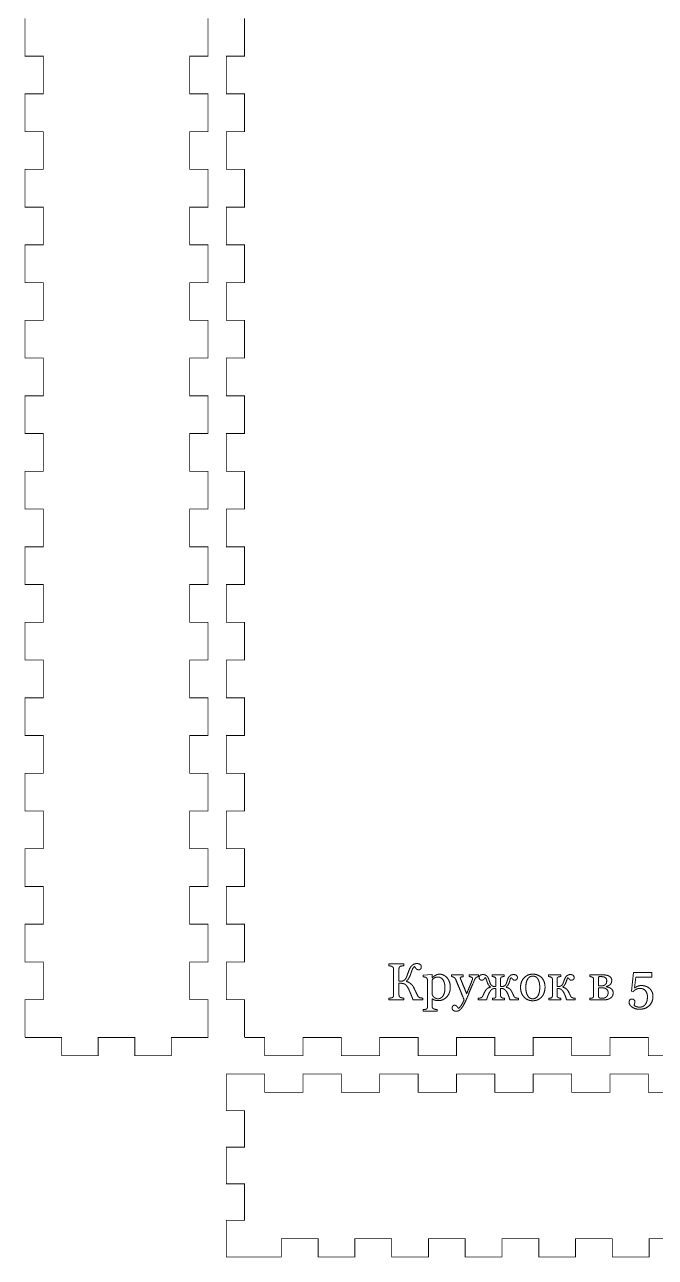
# Model space of a CAD drawing. Header units: millimetres. Extents: x 0 to 281, y 0 to 1082.
# Drawn here: x -0.1 to 137.8, y -0.1 to 269.5 of the extents above; entities that cross this region are included whole.
import ezdxf

# ---------------------------------------------------------------- set-up
doc = ezdxf.new("R2010")
doc.units = ezdxf.units.MM
doc.linetypes.add('K5LT32768', pattern=[0])
doc.layers.add('1', color=7, linetype='Continuous')

msp = doc.modelspace()

# ---------------------------------------------------------------- linework, layer by layer
at = {"layer": '1', "color": 7, "linetype": 'K5LT32768', "lineweight": 18}
for p, q in [((79.55, 63.69), (79.55, 64.09)), ((79.55, 64.09), (82.83, 64.09)), ((80.59, 57.25), (80.59, 62.94)), ((81.77, 63), (81.77, 60.3)), ((82.83, 64.09), (82.83, 63.69)), ((132.62, 58.15), (133.09, 62.17)), ((133.09, 62.17), (137.08, 62.17)), ((137.08, 62.17), (137.08, 61.18)), ((81.77, 60.3), (82.29, 60.3)), ((82.18, 59.84), (81.77, 59.84)), ((81.77, 59.84), (81.77, 57.31)), ((83.39, 60.31), (83.39, 60.24)), ((87.08, 61.63), (88.95, 61.75)), ((87.08, 61.26), (87.08, 61.63)), ((88, 54.7), (88, 60.54)), ((88.95, 61.75), (89.03, 61.68)), ((89.03, 61.68), (89.03, 61.06)), ((89.03, 61.06), (89.07, 61.05)), ((89.04, 60.6), (89.04, 57.36)), ((93.29, 61.31), (93.29, 61.68)), ((93.29, 61.68), (95.8, 61.68)), ((95.8, 61.68), (95.8, 61.29)), ((97.14, 61.33), (97.14, 61.68)), ((97.14, 61.68), (99.17, 61.68)), ((99.17, 61.68), (99.17, 61.34)), ((102.15, 61.31), (102.15, 61.68)), ((102.15, 61.68), (104.78, 61.68)), ((102.98, 59.14), (102.98, 60.7)), ((103.99, 60.76), (103.99, 59.14)), ((104.78, 61.68), (104.78, 61.31)), ((114.48, 61.31), (114.48, 61.68)), ((114.48, 61.68), (117.15, 61.68)), ((115.32, 57.13), (115.32, 60.69)), ((116.34, 60.75), (116.34, 59.14)), ((117.15, 61.68), (117.15, 61.31)), ((123.5, 61.31), (123.5, 61.68)), ((124.34, 57.13), (124.34, 60.69)), ((125.37, 61.28), (125.37, 59.28)), ((133.54, 61.18), (133.25, 58.82)), ((137.08, 61.18), (133.54, 61.18)), ((101.77, 58.98), (101.77, 59.06)), ((102.65, 59.14), (102.98, 59.14)), ((102.98, 58.72), (102.87, 58.72)), ((102.98, 57.12), (102.98, 58.72)), ((103.99, 59.14), (104.32, 59.14)), ((104.1, 58.72), (103.99, 58.72)), ((103.99, 58.72), (103.99, 57.18)), ((105.2, 59.06), (105.2, 58.98)), ((116.34, 59.14), (116.7, 59.14)), ((116.47, 58.72), (116.34, 58.72)), ((116.34, 58.72), (116.34, 57.19)), ((117.57, 59.06), (117.57, 58.98)), ((125.37, 59.28), (125.9, 59.28)), ((125.37, 58.85), (125.37, 57.03)), ((127.06, 59.14), (127.06, 59.08)), ((132.99, 58.01), (132.62, 58.15)), ((79.55, 56.2), (79.55, 56.59)), ((82.83, 56.2), (79.55, 56.2)), ((82.83, 56.59), (82.83, 56.2)), ((87.02, 56.2), (84.85, 56.2)), ((87.02, 56.59), (87.02, 56.2)), ((87.08, 53.73), (87.08, 54.1)), ((89.08, 56.43), (89.04, 56.43)), ((89.04, 56.43), (89.04, 54.78)), ((90.14, 54.1), (90.14, 53.73)), ((99.09, 56.2), (99.09, 56.57)), ((100.92, 56.2), (99.09, 56.2)), ((102.19, 56.2), (102.19, 56.57)), ((104.82, 56.2), (102.19, 56.2)), ((104.82, 56.57), (104.82, 56.2)), ((107.88, 56.2), (106.04, 56.2)), ((107.88, 56.57), (107.88, 56.2)), ((114.52, 56.2), (114.52, 56.57)), ((117.19, 56.2), (114.52, 56.2)), ((117.19, 56.57), (117.19, 56.2)), ((120.32, 56.2), (118.43, 56.2)), ((120.32, 56.57), (120.32, 56.2)), ((123.54, 56.2), (123.54, 56.57)), ((126.43, 56.2), (123.54, 56.2)), ((90.14, 53.73), (87.08, 53.73))]:
    msp.add_line(p, q, dxfattribs=at)
at = {"layer": '1', "color": 7, "linetype": 'K5LT32768', "const_width": 0.18}
for points in [[(0, 48), (0, 56.25), (4, 56.25), (4, 64.51), (0, 64.51), (0, 72.76), (4, 72.76), (4, 81.02), (0, 81.02), (0, 89.27), (4, 89.27), (4, 97.53), (0, 97.53), (0, 105.78), (4, 105.78), (4, 114.03), (0, 114.03), (0, 122.29), (4, 122.29), (4, 130.54), (0, 130.54), (0, 138.8), (4, 138.8), (4, 147.05), (0, 147.05), (0, 155.31), (4, 155.31), (4, 163.56), (0, 163.56), (0, 171.81), (4, 171.81), (4, 180.07), (0, 180.07), (0, 188.32), (4, 188.32), (4, 196.58), (0, 196.58), (0, 204.83), (4, 204.83), (4, 213.09), (0, 213.09), (0, 221.34), (4, 221.34), (4, 229.59), (0, 229.59), (0, 237.85), (4, 237.85), (4, 246.1), (0, 246.1), (0, 254.36), (4, 254.36), (4, 262.61), (0, 262.61), (0, 270.86)], [(40, 270.86), (40, 262.61), (36, 262.61), (36, 254.36), (40, 254.36), (40, 246.1), (36, 246.1), (36, 237.85), (40, 237.85), (40, 229.59), (36, 229.59), (36, 221.34), (40, 221.34), (40, 213.09), (36, 213.09), (36, 204.83), (40, 204.83), (40, 196.58), (36, 196.58), (36, 188.32), (40, 188.32), (40, 180.07), (36, 180.07), (36, 171.81), (40, 171.81), (40, 163.56), (36, 163.56), (36, 155.31), (40, 155.31), (40, 147.05), (36, 147.05), (36, 138.8), (40, 138.8), (40, 130.54), (36, 130.54), (36, 122.29), (40, 122.29), (40, 114.03), (36, 114.03), (36, 105.78), (40, 105.78), (40, 97.53), (36, 97.53), (36, 89.27), (40, 89.27), (40, 81.02), (36, 81.02), (36, 72.76), (40, 72.76), (40, 64.51), (36, 64.51), (36, 56.25), (40, 56.25), (40, 48), (32, 48), (32, 44), (24, 44), (24, 48), (16, 48), (16, 44), (8, 44), (8, 48), (0, 48)], [(48, 270.86), (48, 262.61), (44, 262.61), (44, 254.36), (48, 254.36), (48, 246.1), (44, 246.1), (44, 237.85), (48, 237.85), (48, 229.59), (44, 229.59), (44, 221.34), (48, 221.34), (48, 213.09), (44, 213.09), (44, 204.83), (48, 204.83), (48, 196.58), (44, 196.58), (44, 188.32), (48, 188.32), (48, 180.07), (44, 180.07), (44, 171.81), (48, 171.81), (48, 163.56), (44, 163.56), (44, 155.31), (48, 155.31), (48, 147.05), (44, 147.05), (44, 138.8), (48, 138.8), (48, 130.54), (44, 130.54), (44, 122.29), (48, 122.29), (48, 114.03), (44, 114.03), (44, 105.78), (48, 105.78), (48, 97.53), (44, 97.53), (44, 89.27), (48, 89.27), (48, 81.02), (44, 81.02), (44, 72.76), (48, 72.76), (48, 64.51), (44, 64.51), (44, 56.25), (48, 56.25), (48, 48)], [(48, 48), (52.39, 48), (52.39, 44), (60.78, 44), (60.78, 48), (69.17, 48), (69.17, 44), (77.56, 44), (77.56, 48), (85.96, 48), (85.96, 44), (94.35, 44), (94.35, 48), (102.74, 48), (102.74, 44), (111.13, 44), (111.13, 48), (119.52, 48), (119.52, 44), (127.91, 44), (127.91, 48), (136.3, 48), (136.3, 44), (144.7, 44)], [(144.7, 36), (136.3, 36), (136.3, 40), (127.91, 40), (127.91, 36), (119.52, 36), (119.52, 40), (111.13, 40), (111.13, 36), (102.74, 36), (102.74, 40), (94.35, 40), (94.35, 36), (85.96, 36), (85.96, 40), (77.56, 40), (77.56, 36), (69.17, 36), (69.17, 40), (60.78, 40), (60.78, 36), (52.39, 36), (52.39, 40), (44, 40), (44, 32), (48, 32), (48, 24), (44, 24), (44, 16), (48, 16), (48, 8), (44, 8), (44, 0), (48, 0)], [(48, 0), (56.04, 0), (56.04, 4), (64.09, 4), (64.09, 0), (72.13, 0), (72.13, 4), (80.17, 4), (80.17, 0), (88.22, 0), (88.22, 4), (96.26, 4), (96.26, 0), (104.3, 0), (104.3, 4), (112.35, 4), (112.35, 0), (120.39, 0), (120.39, 4), (128.44, 4), (128.44, 0), (136.48, 0), (136.48, 4), (144.52, 4)]]:
    msp.add_lwpolyline(points, dxfattribs=at)
at = {"layer": '1', "color": 7, "linetype": 'K5LT32768', "lineweight": 18}
for points in [[(79.91, 63.63), (79.71, 63.68), (79.55, 63.69)], [(80.27, 63.5), (80.12, 63.57), (79.91, 63.63)], [(80.52, 63.27), (80.46, 63.41), (80.27, 63.5)], [(80.59, 62.94), (80.59, 63.13), (80.52, 63.27)], [(81.84, 63.34), (81.77, 63.18), (81.77, 63)], [(82.09, 63.56), (81.9, 63.49), (81.84, 63.34)], [(82.44, 63.64), (82.2, 63.6), (82.09, 63.56)], [(82.83, 63.69), (82.67, 63.69), (82.44, 63.64)], [(83.44, 61.25), (83.58, 61.6), (83.75, 62.1)], [(83.75, 62.1), (83.91, 62.56), (84.07, 62.95)], [(84.07, 62.95), (84.24, 63.35), (84.56, 63.68)], [(84.43, 62.15), (84.37, 61.94), (84.28, 61.69)], [(84.58, 62.59), (84.52, 62.39), (84.43, 62.15)], [(84.56, 63.68), (84.78, 63.91), (85.07, 64.03)], [(84.73, 62.97), (84.64, 62.79), (84.58, 62.59)], [(84.92, 63.3), (84.81, 63.15), (84.73, 62.97)], [(85.18, 63.57), (85.03, 63.46), (84.92, 63.3)], [(85.07, 64.03), (85.37, 64.16), (85.71, 64.16)], [(85.34, 63.28), (85.26, 63.42), (85.18, 63.57)], [(85.52, 63.03), (85.42, 63.14), (85.34, 63.28)], [(85.75, 62.87), (85.62, 62.93), (85.52, 63.03)], [(85.71, 64.16), (85.95, 64.16), (86.13, 64.1)], [(86.07, 62.8), (85.89, 62.8), (85.75, 62.87)], [(86.34, 62.86), (86.25, 62.8), (86.07, 62.8)], [(86.13, 64.1), (86.31, 64.04), (86.43, 63.94)], [(86.51, 63), (86.43, 62.91), (86.34, 62.86)], [(86.43, 63.94), (86.54, 63.84), (86.6, 63.72)], [(86.62, 63.2), (86.58, 63.08), (86.51, 63)], [(86.6, 63.72), (86.65, 63.59), (86.65, 63.44)], [(86.65, 63.44), (86.65, 63.32), (86.62, 63.2)], [(83.2, 59.55), (82.82, 59.84), (82.18, 59.84)], [(82.29, 60.3), (82.49, 60.3), (82.69, 60.39)], [(82.69, 60.39), (82.89, 60.48), (83.06, 60.65)], [(83.06, 60.65), (83.3, 60.89), (83.44, 61.25)], [(83.95, 58.41), (83.58, 59.25), (83.2, 59.55)], [(83.79, 60.75), (83.62, 60.52), (83.39, 60.31)], [(83.39, 60.24), (84.01, 60.07), (84.42, 59.69)], [(84.07, 61.22), (83.95, 60.99), (83.79, 60.75)], [(84.28, 61.69), (84.19, 61.44), (84.07, 61.22)], [(84.42, 59.69), (84.83, 59.31), (85.11, 58.72)], [(87.42, 61.21), (87.25, 61.25), (87.08, 61.26)], [(87.7, 61.11), (87.6, 61.18), (87.42, 61.21)], [(87.92, 60.86), (87.84, 61.01), (87.7, 61.11)], [(88, 60.54), (88, 60.7), (87.92, 60.86)], [(89.54, 61.03), (89.25, 60.85), (89.04, 60.6)], [(89.07, 61.05), (89.36, 61.39), (89.79, 61.61)], [(90.24, 61.21), (89.83, 61.21), (89.54, 61.03)], [(89.79, 61.61), (90.22, 61.83), (90.64, 61.83)], [(90.97, 61.01), (90.67, 61.21), (90.24, 61.21)], [(90.64, 61.83), (91.15, 61.83), (91.57, 61.61)], [(91.47, 60.49), (91.28, 60.81), (90.97, 61.01)], [(91.74, 59.75), (91.65, 60.17), (91.47, 60.49)], [(91.57, 61.61), (92, 61.4), (92.31, 61.03)], [(91.83, 58.91), (91.83, 59.32), (91.74, 59.75)], [(92.31, 61.03), (92.63, 60.64), (92.81, 60.13)], [(92.81, 60.13), (92.99, 59.61), (92.99, 58.95)], [(93.8, 61.13), (93.55, 61.28), (93.29, 61.31)], [(94.15, 60.74), (94.05, 60.99), (93.8, 61.13)], [(95.05, 58.59), (94.62, 59.62), (94.15, 60.74)], [(95.4, 61.22), (95.16, 61.16), (95.16, 61.08)], [(95.16, 61.08), (95.16, 61.04), (95.19, 60.96)], [(95.19, 60.96), (95.21, 60.89), (95.25, 60.8)], [(95.25, 60.8), (95.46, 60.25), (95.89, 59.22)], [(95.8, 61.29), (95.63, 61.29), (95.4, 61.22)], [(97.08, 58.79), (97.35, 59.43), (97.69, 60.29)], [(97.62, 61.17), (97.36, 61.3), (97.14, 61.33)], [(98.33, 60.68), (97.66, 59.15), (97.15, 57.88)], [(97.87, 60.9), (97.87, 61.05), (97.62, 61.17)], [(97.69, 60.29), (97.72, 60.4), (97.8, 60.58)], [(97.8, 60.58), (97.87, 60.77), (97.87, 60.9)], [(98.73, 61.15), (98.46, 60.98), (98.33, 60.68)], [(99.17, 61.34), (99, 61.31), (98.73, 61.15)], [(99.3, 61.09), (99.3, 61.38), (99.49, 61.56)], [(99.46, 60.69), (99.3, 60.85), (99.3, 61.09)], [(99.88, 60.53), (99.62, 60.53), (99.46, 60.69)], [(99.49, 61.56), (99.68, 61.75), (100.12, 61.75)], [(100.24, 60.64), (100.1, 60.53), (99.88, 60.53)], [(100.12, 61.75), (100.44, 61.75), (100.65, 61.66)], [(100.67, 61.09), (100.39, 60.76), (100.24, 60.64)], [(100.65, 61.66), (100.86, 61.58), (101.12, 61.29)], [(100.87, 60.71), (100.78, 61), (100.67, 61.09)], [(101.04, 60.16), (100.96, 60.43), (100.87, 60.71)], [(101.3, 59.55), (101.14, 59.86), (101.04, 60.16)], [(101.12, 61.29), (101.26, 61.13), (101.35, 60.89)], [(101.77, 59.06), (101.47, 59.25), (101.3, 59.55)], [(101.35, 60.89), (101.44, 60.65), (101.53, 60.36)], [(101.53, 60.36), (101.61, 60.1), (101.72, 59.83)], [(101.72, 59.83), (101.83, 59.57), (101.98, 59.41)], [(101.98, 59.41), (102.11, 59.27), (102.28, 59.21)], [(102.4, 61.29), (102.26, 61.3), (102.15, 61.31)], [(102.67, 61.2), (102.53, 61.27), (102.4, 61.29)], [(102.9, 61.01), (102.83, 61.14), (102.67, 61.2)], [(102.98, 60.7), (102.98, 60.89), (102.9, 61.01)], [(104.06, 61.08), (103.99, 60.95), (103.99, 60.76)], [(104.29, 61.26), (104.14, 61.21), (104.06, 61.08)], [(104.5, 61.3), (104.4, 61.29), (104.29, 61.26)], [(104.78, 61.31), (104.61, 61.3), (104.5, 61.3)], [(104.69, 59.21), (104.87, 59.29), (104.99, 59.41)], [(104.99, 59.41), (105.15, 59.58), (105.26, 59.85)], [(105.65, 59.53), (105.48, 59.23), (105.2, 59.06)], [(105.26, 59.85), (105.36, 60.12), (105.44, 60.36)], [(105.44, 60.36), (105.52, 60.64), (105.62, 60.88)], [(105.62, 60.88), (105.71, 61.13), (105.85, 61.29)], [(105.93, 60.17), (105.83, 59.82), (105.65, 59.53)], [(105.85, 61.29), (106.09, 61.56), (106.32, 61.66)], [(106.09, 60.71), (106, 60.41), (105.93, 60.17)], [(106.3, 61.09), (106.18, 61), (106.09, 60.71)], [(106.71, 60.65), (106.56, 60.78), (106.3, 61.09)], [(106.32, 61.66), (106.55, 61.75), (106.85, 61.75)], [(107.09, 60.53), (106.85, 60.53), (106.71, 60.65)], [(106.85, 61.75), (107.28, 61.75), (107.47, 61.56)], [(107.51, 60.69), (107.35, 60.53), (107.09, 60.53)], [(107.47, 61.56), (107.67, 61.37), (107.67, 61.09)], [(107.67, 61.09), (107.67, 60.85), (107.51, 60.69)], [(108.36, 58.92), (108.36, 60.2), (109.1, 61.02)], [(109.1, 61.02), (109.85, 61.84), (111.07, 61.84)], [(109.58, 59.85), (109.51, 59.42), (109.51, 59.01)], [(109.83, 60.63), (109.65, 60.29), (109.58, 59.85)], [(110.32, 61.2), (110.02, 60.99), (109.83, 60.63)], [(111.05, 61.41), (110.63, 61.41), (110.32, 61.2)], [(111.76, 61.21), (111.47, 61.41), (111.05, 61.41)], [(111.07, 61.84), (112.22, 61.84), (112.97, 61.06)], [(112.23, 60.65), (112.05, 61), (111.76, 61.21)], [(112.48, 59.87), (112.4, 60.33), (112.23, 60.65)], [(112.56, 58.99), (112.56, 59.4), (112.48, 59.87)], [(112.97, 61.06), (113.71, 60.29), (113.71, 59)], [(114.73, 61.28), (114.59, 61.3), (114.48, 61.31)], [(115.01, 61.19), (114.87, 61.26), (114.73, 61.28)], [(115.24, 61), (115.17, 61.13), (115.01, 61.19)], [(115.32, 60.69), (115.32, 60.88), (115.24, 61)], [(116.42, 61.07), (116.34, 60.94), (116.34, 60.75)], [(116.65, 61.25), (116.49, 61.2), (116.42, 61.07)], [(116.87, 61.29), (116.75, 61.27), (116.65, 61.25)], [(117.15, 61.31), (116.99, 61.3), (116.87, 61.29)], [(117.06, 59.21), (117.25, 59.29), (117.37, 59.41)], [(117.37, 59.41), (117.53, 59.58), (117.65, 59.85)], [(117.98, 59.45), (117.81, 59.21), (117.57, 59.06)], [(117.65, 59.85), (117.77, 60.12), (117.85, 60.36)], [(117.85, 60.36), (117.94, 60.61), (118.06, 60.88)], [(118.32, 60.15), (118.16, 59.7), (117.98, 59.45)], [(118.06, 60.88), (118.17, 61.15), (118.29, 61.29)], [(118.29, 61.29), (118.49, 61.54), (118.73, 61.65)], [(118.51, 60.68), (118.41, 60.38), (118.32, 60.15)], [(118.71, 61.08), (118.61, 60.98), (118.51, 60.68)], [(119.1, 60.65), (118.96, 60.78), (118.71, 61.08)], [(118.73, 61.65), (118.96, 61.75), (119.25, 61.75)], [(119.5, 60.52), (119.25, 60.52), (119.1, 60.65)], [(119.25, 61.75), (119.68, 61.75), (119.87, 61.56)], [(119.92, 60.69), (119.76, 60.52), (119.5, 60.52)], [(119.87, 61.56), (120.07, 61.38), (120.07, 61.1)], [(120.07, 61.1), (120.07, 60.86), (119.92, 60.69)], [(123.5, 61.68), (123.99, 61.68), (124.73, 61.69)], [(123.75, 61.28), (123.62, 61.3), (123.5, 61.31)], [(124.03, 61.19), (123.89, 61.26), (123.75, 61.28)], [(124.27, 61), (124.19, 61.13), (124.03, 61.19)], [(124.34, 60.69), (124.34, 60.88), (124.27, 61)], [(124.73, 61.69), (125.46, 61.69), (126.25, 61.69)], [(125.67, 61.3), (125.5, 61.29), (125.37, 61.28)], [(125.99, 61.3), (125.85, 61.3), (125.67, 61.3)], [(125.9, 59.28), (126.29, 59.28), (126.55, 59.37)], [(126.43, 61.27), (126.22, 61.3), (125.99, 61.3)], [(126.25, 61.69), (126.67, 61.69), (127.04, 61.63)], [(126.82, 61.13), (126.65, 61.23), (126.43, 61.27)], [(126.55, 59.37), (126.81, 59.46), (126.94, 59.61)], [(127.09, 60.86), (126.99, 61.03), (126.82, 61.13)], [(126.94, 59.61), (127.08, 59.75), (127.14, 59.95)], [(127.04, 61.63), (127.4, 61.58), (127.69, 61.44)], [(127.96, 59.58), (127.62, 59.26), (127.06, 59.14)], [(127.2, 60.4), (127.2, 60.68), (127.09, 60.86)], [(127.14, 59.95), (127.2, 60.15), (127.2, 60.4)], [(127.69, 61.44), (127.98, 61.29), (128.14, 61.05)], [(128.3, 60.45), (128.3, 59.9), (127.96, 59.58)], [(128.14, 61.05), (128.3, 60.8), (128.3, 60.45)], [(133.91, 59.17), (134.32, 59.35), (134.81, 59.35)], [(134.81, 59.35), (135.22, 59.35), (135.65, 59.22)], [(79.55, 56.59), (79.68, 56.61), (79.92, 56.63)], [(79.92, 56.63), (80.17, 56.65), (80.27, 56.69)], [(80.27, 56.69), (80.44, 56.77), (80.51, 56.91)], [(80.51, 56.91), (80.59, 57.05), (80.59, 57.25)], [(81.77, 57.31), (81.77, 57.13), (81.84, 56.98)], [(81.84, 56.98), (81.91, 56.84), (82.09, 56.75)], [(82.09, 56.75), (82.18, 56.71), (82.42, 56.66)], [(82.42, 56.66), (82.67, 56.6), (82.83, 56.59)], [(84.4, 57.38), (84.18, 57.91), (83.95, 58.41)], [(84.85, 56.2), (84.62, 56.85), (84.4, 57.38)], [(85.11, 58.72), (85.26, 58.38), (85.45, 57.98)], [(85.45, 57.98), (85.63, 57.59), (85.76, 57.32)], [(85.76, 57.32), (85.93, 56.95), (86.09, 56.82)], [(86.09, 56.82), (86.25, 56.7), (86.42, 56.67)], [(86.42, 56.67), (86.56, 56.64), (86.73, 56.63)], [(86.73, 56.63), (86.9, 56.61), (87.02, 56.59)], [(89.04, 57.36), (89.09, 57.21), (89.2, 57.05)], [(89.2, 57.05), (89.31, 56.89), (89.45, 56.77)], [(89.45, 56.77), (89.63, 56.63), (89.83, 56.55)], [(90.32, 56.46), (90.63, 56.46), (90.92, 56.63)], [(90.92, 56.63), (91.2, 56.79), (91.4, 57.09)], [(92.21, 56.85), (91.83, 56.47), (91.38, 56.26)], [(91.4, 57.09), (91.62, 57.43), (91.73, 57.89)], [(91.73, 57.89), (91.83, 58.35), (91.83, 58.91)], [(92.78, 57.76), (92.56, 57.23), (92.21, 56.85)], [(92.99, 58.95), (92.99, 58.3), (92.78, 57.76)], [(96, 56.23), (95.47, 57.55), (95.05, 58.59)], [(95.89, 59.22), (96.32, 58.18), (96.56, 57.56)], [(97.15, 57.88), (96.64, 56.62), (96.37, 56.03)], [(96.56, 57.56), (96.81, 58.15), (97.08, 58.79)], [(99.33, 56.6), (99.48, 56.62), (99.58, 56.64)], [(99.58, 56.64), (99.78, 56.68), (99.89, 56.77)], [(99.89, 56.77), (100.01, 56.87), (100.12, 57.1)], [(100.12, 57.1), (100.17, 57.23), (100.27, 57.45)], [(100.27, 57.45), (100.37, 57.68), (100.51, 57.94)], [(100.51, 57.94), (100.71, 58.35), (100.99, 58.61)], [(101.19, 57.02), (101.07, 56.69), (100.92, 56.2)], [(100.99, 58.61), (101.27, 58.88), (101.77, 58.98)], [(101.5, 57.73), (101.3, 57.34), (101.19, 57.02)], [(102.06, 58.49), (101.77, 58.26), (101.5, 57.73)], [(102.87, 58.72), (102.36, 58.72), (102.06, 58.49)], [(102.28, 59.21), (102.44, 59.14), (102.65, 59.14)], [(102.45, 56.58), (102.58, 56.59), (102.68, 56.62)], [(102.68, 56.62), (102.83, 56.67), (102.91, 56.8)], [(102.91, 56.8), (102.98, 56.92), (102.98, 57.12)], [(103.99, 57.18), (103.99, 56.99), (104.07, 56.87)], [(104.07, 56.87), (104.14, 56.74), (104.3, 56.68)], [(104.89, 58.49), (104.59, 58.72), (104.1, 58.72)], [(104.3, 56.68), (104.41, 56.62), (104.54, 56.6)], [(104.32, 59.14), (104.5, 59.14), (104.69, 59.21)], [(105.46, 57.73), (105.2, 58.25), (104.89, 58.49)], [(105.2, 58.98), (105.71, 58.88), (105.99, 58.61)], [(105.79, 56.98), (105.67, 57.3), (105.46, 57.73)], [(106.04, 56.2), (105.9, 56.65), (105.79, 56.98)], [(105.99, 58.61), (106.27, 58.35), (106.48, 57.94)], [(106.48, 57.94), (106.58, 57.75), (106.7, 57.47)], [(106.7, 57.47), (106.83, 57.19), (106.87, 57.1)], [(106.87, 57.1), (106.95, 56.91), (107.08, 56.79)], [(107.08, 56.79), (107.21, 56.68), (107.39, 56.64)], [(107.39, 56.64), (107.53, 56.62), (107.66, 56.59)], [(108.57, 57.71), (108.36, 58.25), (108.36, 58.92)], [(109.15, 56.81), (108.78, 57.18), (108.57, 57.71)], [(109.99, 56.23), (109.51, 56.43), (109.15, 56.81)], [(109.51, 59.01), (109.51, 58.48), (109.59, 58.03)], [(109.59, 58.03), (109.68, 57.57), (109.87, 57.22)], [(109.87, 57.22), (110.06, 56.86), (110.34, 56.66)], [(110.34, 56.66), (110.63, 56.46), (111.05, 56.46)], [(111.05, 56.46), (111.75, 56.46), (112.16, 57.13)], [(113.01, 56.91), (112.62, 56.47), (112.12, 56.25)], [(112.16, 57.13), (112.56, 57.8), (112.56, 58.99)], [(113.53, 57.86), (113.35, 57.3), (113.01, 56.91)], [(113.71, 59), (113.71, 58.42), (113.53, 57.86)], [(114.78, 56.59), (114.92, 56.6), (115.02, 56.63)], [(115.02, 56.63), (115.17, 56.68), (115.25, 56.81)], [(115.25, 56.81), (115.32, 56.93), (115.32, 57.13)], [(116.34, 57.19), (116.34, 57), (116.42, 56.88)], [(116.42, 56.88), (116.5, 56.76), (116.66, 56.69)], [(117.28, 58.49), (116.96, 58.72), (116.47, 58.72)], [(116.66, 56.69), (116.77, 56.63), (116.91, 56.61)], [(116.7, 59.14), (116.88, 59.14), (117.06, 59.21)], [(117.85, 57.73), (117.59, 58.25), (117.28, 58.49)], [(117.57, 58.98), (118.08, 58.88), (118.38, 58.61)], [(118.18, 56.98), (118.07, 57.3), (117.85, 57.73)], [(118.43, 56.2), (118.29, 56.65), (118.18, 56.98)], [(118.38, 58.61), (118.67, 58.35), (118.88, 57.94)], [(118.88, 57.94), (118.98, 57.75), (119.1, 57.47)], [(119.1, 57.47), (119.23, 57.19), (119.27, 57.1)], [(119.27, 57.1), (119.38, 56.85), (119.54, 56.76)], [(119.54, 56.76), (119.69, 56.67), (119.82, 56.64)], [(119.82, 56.64), (119.95, 56.62), (120.08, 56.6)], [(123.8, 56.59), (123.94, 56.6), (124.04, 56.63)], [(124.04, 56.63), (124.19, 56.68), (124.27, 56.81)], [(124.27, 56.81), (124.34, 56.93), (124.34, 57.13)], [(125.63, 58.86), (125.46, 58.85), (125.37, 58.85)], [(125.37, 57.03), (125.37, 56.82), (125.55, 56.7)], [(125.55, 56.7), (125.74, 56.58), (126.11, 56.58)], [(126.1, 58.87), (125.8, 58.87), (125.63, 58.86)], [(127.13, 58.58), (126.77, 58.87), (126.1, 58.87)], [(126.11, 56.58), (126.52, 56.58), (126.79, 56.68)], [(126.79, 56.68), (127.07, 56.79), (127.23, 56.97)], [(127.06, 59.08), (127.35, 59.04), (127.62, 58.95)], [(127.5, 57.81), (127.5, 58.3), (127.13, 58.58)], [(127.23, 56.97), (127.38, 57.15), (127.44, 57.36)], [(127.44, 57.36), (127.5, 57.57), (127.5, 57.81)], [(127.62, 58.95), (127.9, 58.86), (128.11, 58.71)], [(128.42, 57.03), (128.24, 56.73), (127.91, 56.54)], [(128.11, 58.71), (128.34, 58.55), (128.47, 58.31)], [(128.6, 57.73), (128.6, 57.32), (128.42, 57.03)], [(128.47, 58.31), (128.6, 58.07), (128.6, 57.73)], [(133.69, 58.56), (133.3, 58.4), (132.99, 58.01)], [(133.25, 58.82), (133.51, 59), (133.91, 59.17)], [(134.52, 58.73), (134.07, 58.73), (133.69, 58.56)], [(135.67, 58.22), (135.23, 58.73), (134.52, 58.73)], [(135.65, 59.22), (136.09, 59.1), (136.46, 58.81)], [(136.1, 56.92), (136.1, 57.7), (135.67, 58.22)], [(135.98, 55.91), (136.1, 56.31), (136.1, 56.92)], [(136.46, 58.81), (136.83, 58.52), (137.07, 58.06)], [(137.31, 56.92), (137.31, 55.73), (136.49, 54.95)], [(137.07, 58.06), (137.31, 57.61), (137.31, 56.92)], [(87.08, 54.1), (87.25, 54.11), (87.41, 54.13)], [(87.41, 54.13), (87.57, 54.14), (87.7, 54.18)], [(87.7, 54.18), (87.87, 54.24), (87.94, 54.38)], [(87.94, 54.38), (88, 54.52), (88, 54.7)], [(89.04, 54.78), (89.04, 54.58), (89.11, 54.44)], [(89.6, 56.17), (89.28, 56.28), (89.08, 56.43)], [(89.11, 54.44), (89.19, 54.31), (89.35, 54.25)], [(89.35, 54.25), (89.49, 54.2), (89.73, 54.15)], [(90.41, 56.06), (89.91, 56.06), (89.6, 56.17)], [(89.73, 54.15), (89.98, 54.1), (90.14, 54.1)], [(89.83, 56.55), (90.03, 56.46), (90.32, 56.46)], [(91.38, 56.26), (90.92, 56.06), (90.41, 56.06)], [(93.38, 54.41), (93.38, 54.69), (93.54, 54.86)], [(93.63, 53.94), (93.38, 54.14), (93.38, 54.41)], [(93.54, 54.86), (93.69, 55.04), (93.92, 55.04)], [(94.31, 53.73), (93.88, 53.73), (93.63, 53.94)], [(93.92, 55.04), (94.1, 55.04), (94.22, 54.97)], [(94.22, 54.97), (94.35, 54.91), (94.45, 54.8)], [(94.45, 54.8), (94.53, 54.72), (94.63, 54.57)], [(94.63, 54.57), (94.72, 54.43), (94.78, 54.34)], [(95.21, 54.13), (94.95, 53.89), (94.74, 53.81)], [(94.78, 54.34), (95.06, 54.49), (95.44, 55.12)], [(95.74, 54.81), (95.47, 54.38), (95.21, 54.13)], [(95.44, 55.12), (95.83, 55.75), (96, 56.23)], [(96.37, 56.03), (96.02, 55.25), (95.74, 54.81)], [(99.09, 56.57), (99.18, 56.58), (99.33, 56.6)], [(102.19, 56.57), (102.32, 56.58), (102.45, 56.58)], [(104.54, 56.6), (104.68, 56.58), (104.82, 56.57)], [(107.66, 56.59), (107.79, 56.57), (107.88, 56.57)], [(110.98, 56.03), (110.46, 56.03), (109.99, 56.23)], [(112.12, 56.25), (111.61, 56.03), (110.98, 56.03)], [(114.52, 56.57), (114.64, 56.58), (114.78, 56.59)], [(116.91, 56.61), (117.04, 56.58), (117.19, 56.57)], [(120.08, 56.6), (120.21, 56.58), (120.32, 56.57)], [(123.54, 56.57), (123.67, 56.58), (123.8, 56.59)], [(127.24, 56.29), (126.86, 56.2), (126.43, 56.2)], [(127.91, 56.54), (127.62, 56.37), (127.24, 56.29)], [(132.1, 55.71), (132.1, 55.99), (132.24, 56.2)], [(132.77, 54.63), (132.1, 55.09), (132.1, 55.71)], [(132.24, 56.2), (132.38, 56.41), (132.67, 56.41)], [(132.67, 56.41), (133, 56.41), (133.18, 56.24)], [(134.42, 54.17), (133.45, 54.17), (132.77, 54.63)], [(133.18, 56.24), (133.35, 56.06), (133.35, 55.86)], [(133.29, 55.41), (133.23, 55.14), (133.19, 55.02)], [(133.19, 55.02), (133.24, 54.98), (133.34, 54.91)], [(133.35, 55.86), (133.35, 55.68), (133.29, 55.41)], [(133.34, 54.91), (133.44, 54.84), (133.58, 54.78)], [(133.58, 54.78), (133.72, 54.72), (133.93, 54.67)], [(133.93, 54.67), (134.14, 54.63), (134.42, 54.63)], [(136.49, 54.95), (135.67, 54.17), (134.42, 54.17)], [(134.42, 54.63), (134.77, 54.63), (135.09, 54.77)], [(135.09, 54.77), (135.41, 54.92), (135.62, 55.2)], [(135.62, 55.2), (135.86, 55.51), (135.98, 55.91)], [(94.74, 53.81), (94.53, 53.73), (94.31, 53.73)]]:
    msp.add_open_spline(points, degree=2, dxfattribs=at)

doc.saveas('drawing.dxf')
